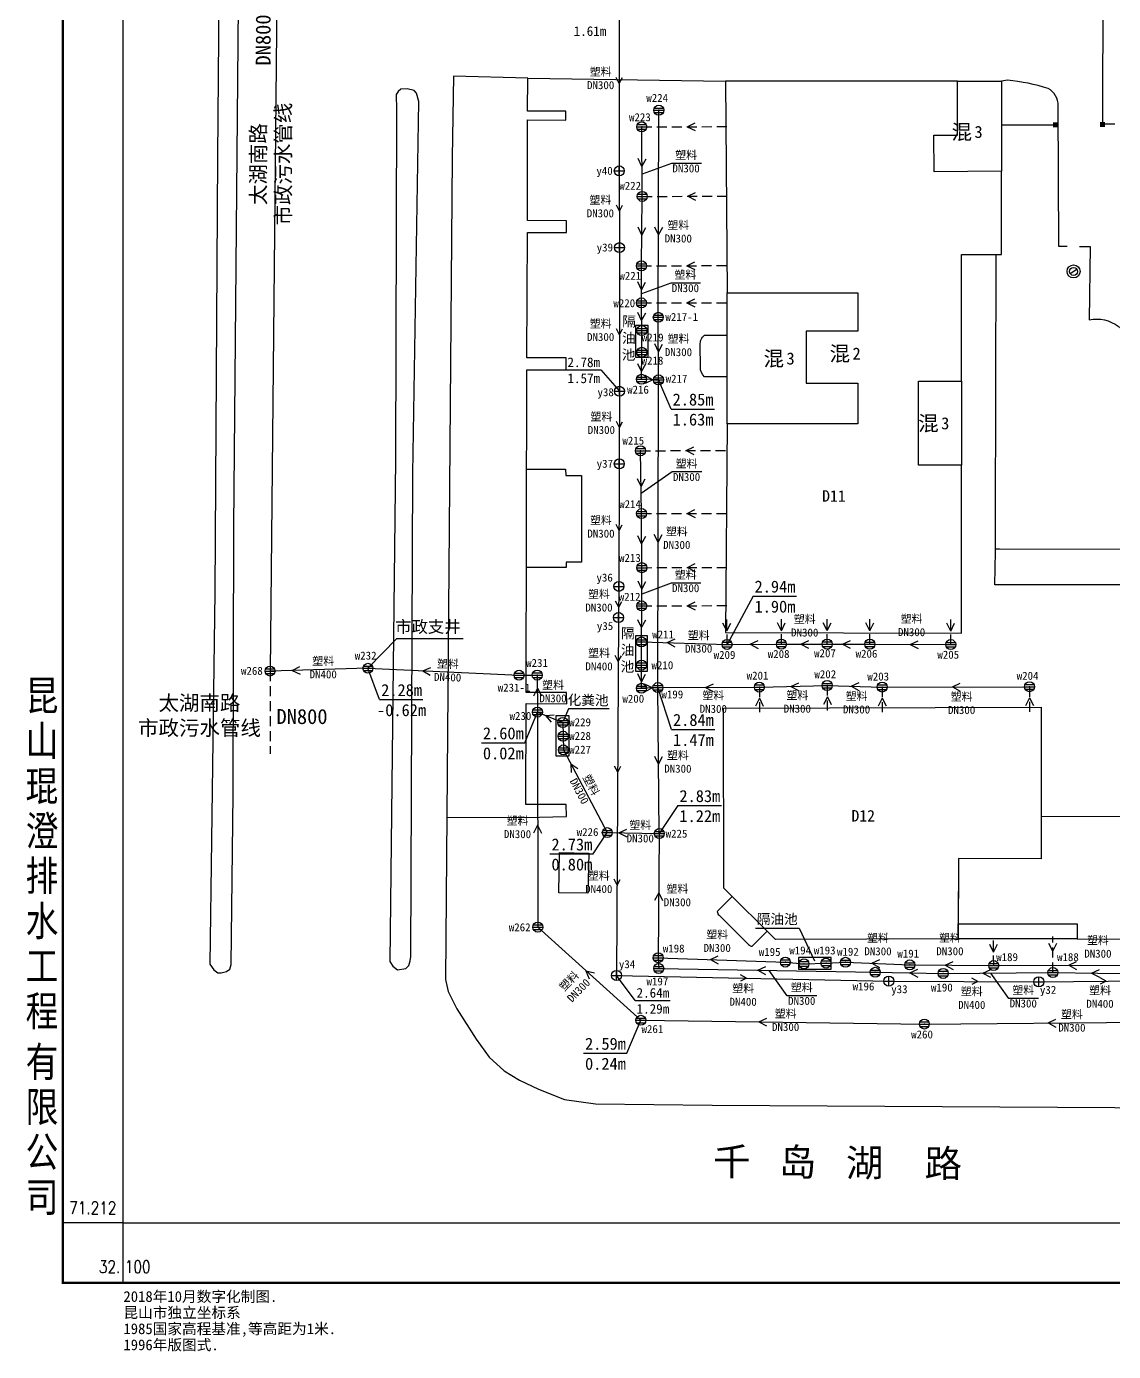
# Model space of a CAD drawing. Extents: x 32091 to 32397, y 71199 to 71502.
# Drawn here: x 32090.6 to 32199.2, y 71198.9 to 71331.3 of the extents above; entities that cross this region are included whole.
import ezdxf
from ezdxf.enums import TextEntityAlignment as Align

# ---------------------------------------------------------------- set-up
doc = ezdxf.new("R2010")
doc.units = 0
doc.header["$LTSCALE"] = 0.5
doc.header["$PDSIZE"] = 0.2
doc.linetypes.add('X5', pattern=[3, 2, -1])
doc.layers.get('0').update_dxf_attribs({"linetype": 'CONTINUOUS'})
for name, color, linetype in [('DX', 251, 'CONTINUOUS'), ('TK', 7, 'CONTINUOUS'), ('WS', 1, 'CONTINUOUS'), ('WSZDH', 246, 'CONTINUOUS'), ('WSZJ', 6, 'CONTINUOUS'), ('YS', 5, 'CONTINUOUS'), ('YSZDH', 160, 'CONTINUOUS'), ('YSZJ', 180, 'CONTINUOUS')]:
    doc.layers.add(name, color=color, linetype=linetype)
doc.styles.add('HZ', font='rs.shx', dxfattribs={"width": 0.8, "bigfont": 'hztxt.shx'})
doc.styles.add('宋体', font='')
doc.styles.add('等线体', font='')
doc.styles.get('宋体').set_extended_font_data('SimSun')
doc.styles.get('等线体').set_extended_font_data('SimHei')

# ---------------------------------------------------------------- blocks, each defined once
blk = doc.blocks.new('234021')
for p, q in [((-0.67, -0.44), (0.66, 0.43)), ((0.8, 0), (0.8, 0))]:
    blk.add_line(p, q)
for radius in [1.3, 0.8]:
    blk.add_circle((0, 0), radius)
blk = doc.blocks.new('238211')
at = {"const_width": 1}
blk.add_lwpolyline([(-0.5, 0), (0.5, 0)], dxfattribs=at)
blk = doc.blocks.new('544211')
for p, q in [((-1, 0), (1, 0)), ((-0.9, 0.43), (0.9, 0.43)), ((-0.88, -0.47), (0.88, -0.47))]:
    blk.add_line(p, q)
blk.add_circle((0, 0), 1)
blk = doc.blocks.new('544101')
for p, q in [((-1, 0), (1, 0)), ((0, -1), (0, 1))]:
    blk.add_line(p, q)
blk.add_circle((0, 0), 1)
blk = doc.blocks.new('新块')
at = {"layer": 'WS', "linetype": 'Continuous'}
for q in [(28733.01, 66304.67, 2.88), (28733, 66303.77, 2.88)]:
    blk.add_line((28732.11, 66304.24, 2.88), q, dxfattribs=at)
blk = doc.blocks.new('新块1')
at = {"layer": 'YS', "linetype": 'Continuous'}
for q in [(31357.87, 73630.72), (31358.74, 73630.74)]:
    blk.add_line((31358.33, 73629.91, 2.48), q, dxfattribs=at)

msp = doc.modelspace()

# ---------------------------------------------------------------- linework, layer by layer
at = {"layer": 'DX', "flags": 128}
for points in [[(32109.91, 71350.27), (32109.63, 71318.32), (32109.36, 71274.79), (32108.88, 71237.61), (32109.29, 71237.04), (32109.67, 71236.74), (32110, 71236.74), (32110.53, 71236.87), (32110.87, 71237.1), (32111.02, 71237.58), (32111.21, 71254.6), (32111.29, 71281.35), (32111.83, 71344.64)], [(32140.65, 71326.16), (32133.22, 71326.38), (32133.08, 71318.24), (32132.44, 71236.08), (32132.7, 71234.88), (32133.57, 71233.15), (32135.48, 71230.1), (32136.79, 71228.31), (32138.29, 71226.95), (32139.84, 71226.02), (32141.73, 71225.12)], [(32132.57, 71252.3), (32140.45, 71252.27), (32144.51, 71252.35), (32144.48, 71253.57), (32140.45, 71253.58), (32140.48, 71263.65), (32144.56, 71263.64), (32144.53, 71264.76), (32140.48, 71264.77), (32140.57, 71297.02), (32144.49, 71297.01), (32144.48, 71298.21), (32140.57, 71298.22), (32140.61, 71310.74), (32144.54, 71310.73), (32144.54, 71311.92), (32140.61, 71311.93), (32140.64, 71322), (32144.46, 71321.99), (32144.46, 71322.88), (32140.64, 71322.89), (32140.65, 71326.16)], [(32140.65, 71326.16), (32160.42, 71325.87)], [(32187.99, 71321.51), (32193.4, 71321.52)], [(32199.32, 71321.56), (32198.33, 71321.56)], [(32214.39, 71284), (32210.41, 71283.97), (32209.54, 71283.97), (32209.54, 71282.71), (32209.53, 71280.05), (32209.53, 71279.03), (32207.29, 71279.04), (32187.79, 71279.1), (32187.4, 71279.1), (32187.4, 71281.5), (32187.46, 71308.54)], [(32140.54, 71287.08), (32144.44, 71287.07), (32144.45, 71286.47), (32146.03, 71286.45), (32146.03, 71277.8), (32144.48, 71277.8), (32144.49, 71277.25), (32140.5, 71277.27)], [(32214.23, 71283.99), (32214.33, 71275.52), (32187.35, 71275.53), (32187.4, 71278.85), (32187.4, 71279.1)]]:
    msp.add_lwpolyline(points, dxfattribs=at)
at = {"layer": 'DX', "elevation": 2.95, "flags": 128}
msp.add_lwpolyline([(32172.99, 71335.75), (32178.09, 71335.75), (32198.12, 71335.75), (32198.09, 71321.55)], dxfattribs=at)
at = {"layer": 'DX', "flags": 128}
for points, elevation in [([(32160.42, 71270.75), (32160.42, 71270.75), (32160.42, 71270.75), (32183.99, 71270.69), (32183.99, 71287.47), (32179.69, 71287.47), (32179.69, 71295.87), (32183.99, 71295.87), (32183.99, 71308.54), (32187.99, 71308.54), (32187.99, 71316.87), (32181.27, 71316.82), (32181.27, 71316.82), (32181.27, 71316.82), (32181.27, 71316.82), (32181.27, 71316.82), (32181.24, 71320.47), (32183.59, 71320.47), (32183.59, 71325.87), (32160.42, 71325.87), (32160.42, 71325.87), (32160.42, 71325.87), (32160.42, 71325.87), (32160.42, 71325.87), (32160.59, 71304.72), (32173.64, 71304.72), (32173.64, 71300.87), (32168.49, 71300.87), (32168.49, 71295.67), (32173.64, 71295.67), (32173.64, 71291.62), (32160.59, 71291.62), (32160.42, 71270.75), (32160.42, 71270.75)], 3.23), ([(32183.59, 71325.87), (32187.99, 71325.87), (32187.99, 71316.87), (32181.27, 71316.82), (32181.27, 71316.82), (32181.27, 71316.82), (32181.27, 71316.82), (32181.27, 71316.82), (32181.24, 71320.47), (32183.59, 71320.47), (32183.59, 71325.87)], 9.13), ([(32160.59, 71304.72), (32173.64, 71304.72), (32173.64, 71300.87), (32168.49, 71300.87), (32168.49, 71295.67), (32173.64, 71295.67), (32173.64, 71291.62), (32160.59, 71291.62)], 9.13), ([(32179.69, 71295.87), (32183.99, 71295.87), (32183.99, 71287.47), (32179.69, 71287.47), (32179.69, 71295.87)], 9.13), ([(32143.83, 71248.75), (32146.75, 71248.69), (32146.64, 71244.69), (32143.76, 71244.75)], 6.97)]:
    msp.add_lwpolyline(points, close=True, dxfattribs=dict(at, elevation=elevation))
for points, elevation in [([(32194.56, 71309.36), (32193.72, 71309.35), (32193.67, 71323.42, 0.2673), (32192.68, 71325.14, 0.05326), (32188.61, 71325.96), (32187.99, 71325.87)], 2.95), ([(32161.08, 71244.37), (32159.59, 71242.88, 0.254282), (32159.78, 71242.51), (32162.72, 71239.56, 0.162017), (32163.08, 71239.4), (32164.57, 71240.9)], 5.97)]:
    msp.add_lwpolyline(points, format="xyb", dxfattribs=dict(at, elevation=elevation))
for points in [[(32127.54, 71323), (32127.42, 71288.06), (32126.85, 71237.88), (32127.17, 71237.39), (32127.64, 71237.05), (32128.46, 71237.18), (32128.75, 71237.46), (32128.9, 71237.93), (32128.95, 71238.36), (32129.15, 71286.66), (32129.75, 71323.85), (32129.53, 71324.66), (32129.31, 71324.94), (32128.6, 71325.1), (32127.98, 71325.06), (32127.69, 71324.83), (32127.49, 71324.54)], [(32160.26, 71245.19), (32160.21, 71263.19), (32191.95, 71263.28), (32191.96, 71248.13), (32183.7, 71248.17), (32183.67, 71240.12), (32165.42, 71240.06)], [(32191.98, 71252.34), (32191.96, 71248.13), (32183.7, 71248.17), (32183.68, 71241.62), (32195.57, 71241.65), (32195.57, 71240.15), (32220.75, 71240.08), (32220.75, 71240.08), (32220.75, 71240.08), (32220.75, 71240.08), (32220.75, 71240.08), (32220.71, 71252.43), (32216.36, 71252.41), (32216.38, 71248.33), (32207.93, 71248.31), (32207.91, 71252.41)], [(32183.67, 71240.12), (32183.68, 71241.62), (32195.57, 71241.65), (32195.57, 71240.15)]]:
    msp.add_lwpolyline(points, close=True, dxfattribs=at)
for points in [[(32195.79, 71309.36), (32196.85, 71309.36), (32196.77, 71302, -0.470955), (32201.02, 71298.73)], [(32160.59, 71296.32), (32158.33, 71296.32, -0.212945), (32157.9, 71297.3), (32157.89, 71299.49), (32157.89, 71299.49, -0.258868), (32158.33, 71300.49), (32160.59, 71300.49)], [(32141.73, 71225.12), (32144.33, 71224.08), (32147.42, 71223.64), (32159.08, 71223.52), (32216.58, 71223.19), (32238.81, 71222.58), (32266.53, 71222.63), (32266.53, 71222.63, 0.435911), (32279.88, 71234.71), (32279.83, 71256.55, 0.047267), (32278.93, 71259.04), (32277.64, 71261.48), (32276.35, 71264.34, -0.105031), (32276.02, 71265.81), (32276.04, 71268.46, -0.120783), (32276.83, 71271.47), (32278.26, 71274.32, 0.100707), (32279.01, 71277.22), (32279.02, 71281.78, 0.118294), (32278.17, 71284.98), (32277.55, 71287.26, -0.050529), (32277.17, 71292.65)]]:
    msp.add_lwpolyline(points, format="xyb", dxfattribs=at)
at = {"layer": 'TK', "linetype": 'Continuous'}
for q in [(32094.18, 71211.74), (32100.18, 71205.74)]:
    msp.add_line((32100.18, 71211.74), q, dxfattribs=at)
at = {"layer": 'TK', "linetype": 'Continuous', "const_width": 0.25, "flags": 128}
msp.add_lwpolyline([(32094.18, 71205.74), (32397.18, 71205.74), (32397.18, 71489.74), (32094.18, 71489.74)], close=True, dxfattribs=at)
at = {"layer": 'TK', "linetype": 'Continuous', "flags": 128}
msp.add_lwpolyline([(32100.18, 71211.74), (32391.18, 71211.74), (32391.18, 71483.74), (32100.18, 71483.74)], close=True, dxfattribs=at)
at = {"layer": 'WS', "linetype": 'Continuous'}
for p, q in [((32116.05, 71383.38), (32114.89, 71266.91)), ((32153.7, 71302.27, 2.85), (32153.75, 71322.97, 2.76)), ((32152.09, 71314.35, 2.75), (32152.04, 71321.31, 2.74)), ((32152.01, 71307.41, 2.82), (32152.09, 71314.35, 2.75)), ((32152.01, 71303.71, 2.82), (32152.01, 71307.41, 2.82)), ((32152.05, 71300.94, 2.81), (32152.01, 71303.71, 2.82)), ((32153.72, 71296.01, 2.85), (32153.7, 71302.27, 2.85)), ((32152.05, 71298.77, 2.81), (32152.05, 71300.94, 2.81)), ((32152.02, 71296.07, 2.82), (32152.05, 71298.77, 2.81)), ((32153.72, 71296.01, 2.85), (32152.02, 71296.07, 2.82)), ((32153.66, 71265.25, 2.84), (32153.72, 71296.01, 2.85)), ((32152.03, 71282.65, 2.82), (32151.92, 71288.93, 2.8)), ((32152.05, 71277.24, 2.83), (32152.03, 71282.65, 2.82)), ((32152.04, 71273.42, 2.82), (32152.05, 71277.24, 2.83)), ((32152.02, 71269.81, 2.83), (32152.04, 71273.42, 2.82)), ((32152.03, 71267.5, 2.82), (32152.02, 71269.81, 2.83)), ((32152.02, 71269.81, 2.83), (32160.57, 71269.57, 2.94)), ((32160.57, 71269.57, 2.94), (32166, 71269.59, 2.92)), ((32166, 71269.59, 2.92), (32170.58, 71269.6, 2.91)), ((32170.58, 71269.6, 2.91), (32174.84, 71269.59, 2.93)), ((32174.84, 71269.59, 2.93), (32182.93, 71269.55, 2.92)), ((32124.68, 71267.18, 2.6), (32114.89, 71266.91)), ((32124.68, 71267.18, 2.6), (32139.78, 71266.49, 2.65)), ((32152.01, 71265.18, 2.82), (32152.03, 71267.5, 2.82)), ((32139.78, 71266.49, 2.65), (32141.6, 71266.5, 2.59)), ((32141.6, 71266.5, 2.59), (32141.62, 71262.8, 2.6)), ((32153.66, 71265.25, 2.84), (32152.01, 71265.18, 2.82)), ((32153.66, 71265.25, 2.84), (32163.8, 71265.3, 2.91)), ((32153.8, 71250.66, 2.83), (32153.66, 71265.25, 2.84)), ((32163.8, 71265.3, 2.91), (32170.58, 71265.46, 2.91)), ((32170.58, 71265.46, 2.91), (32176.07, 71265.31, 2.92)), ((32176.07, 71265.31, 2.92), (32190.8, 71265.34, 2.91)), ((32141.62, 71262.8, 2.6), (32144.16, 71261.76, 2.64)), ((32141.62, 71262.8, 2.6), (32141.65, 71241.31, 2.48)), ((32144.16, 71261.76, 2.64), (32144.18, 71260.39, 2.64)), ((32144.18, 71260.39, 2.64), (32144.21, 71259.02, 2.64)), ((32144.21, 71259.02, 2.64), (32148.6, 71250.75, 2.73)), ((32148.6, 71250.75, 2.73), (32153.8, 71250.66, 2.83)), ((32153.8, 71250.66, 2.83), (32153.69, 71238.25, 2.76)), ((32141.65, 71241.31, 2.48), (32151.96, 71231.99, 2.59)), ((32153.69, 71238.25, 2.76), (32153.74, 71237.17, 2.75)), ((32153.69, 71238.25, 2.76), (32166.4, 71237.81, 2.88)), ((32153.74, 71237.17, 2.75), (32175.38, 71236.79, 2.86)), ((32166.4, 71237.81, 2.88), (32168.26, 71237.64, 2.88)), ((32168.26, 71237.64, 2.88), (32170.46, 71237.71, 2.87)), ((32170.46, 71237.71, 2.87), (32172.41, 71237.79, 2.88)), ((32172.41, 71237.79, 2.88), (32178.84, 71237.53, 2.87)), ((32175.38, 71236.79, 2.86), (32182.17, 71236.68, 2.85)), ((32178.84, 71237.53, 2.87), (32187.22, 71237.46, 2.86)), ((32182.17, 71236.68, 2.85), (32193.14, 71236.76, 2.85)), ((32187.22, 71237.46, 2.86), (32201.91, 71237.52, 2.86)), ((32193.14, 71236.76, 2.85), (32202.86, 71236.62, 2.83)), ((32151.96, 71231.99, 2.59), (32180.29, 71231.62, 2.85)), ((32180.29, 71231.62, 2.85), (32209.26, 71231.88, 2.83))]:
    msp.add_line(p, q, dxfattribs=at)
at = {"layer": 'WS', "linetype": 'X5'}
for p, q in [((32152.04, 71321.31, 2.74), (32160.69, 71321.33, 2.72)), ((32152.09, 71314.35, 2.75), (32160.74, 71314.38, 2.73)), ((32152.01, 71307.41, 2.82), (32160.66, 71307.44, 2.81)), ((32152.01, 71303.71, 2.82), (32160.66, 71303.73, 2.8)), ((32151.92, 71288.93, 2.8), (32160.57, 71288.95, 2.78)), ((32152.03, 71282.65, 2.82), (32160.68, 71282.67, 2.8)), ((32152.05, 71277.24, 2.83), (32160.7, 71277.26, 2.81)), ((32152.04, 71273.42, 2.82), (32160.69, 71273.45, 2.81)), ((32166, 71269.59, 2.92), (32166, 71272.33, 2.92)), ((32170.58, 71269.6, 2.91), (32170.57, 71272.34, 2.91)), ((32174.84, 71269.59, 2.93), (32174.83, 71272.33, 2.92)), ((32160.57, 71269.57, 2.94), (32160.56, 71272.3, 2.93)), ((32182.93, 71269.55, 2.92), (32182.93, 71272.29, 2.92)), ((32114.89, 71266.91), (32114.89, 71258.63)), ((32163.8, 71265.3, 2.91), (32163.81, 71262.56, 2.9)), ((32170.58, 71265.46, 2.91), (32170.59, 71262.73, 2.91)), ((32176.07, 71265.31, 2.92), (32176.08, 71262.57, 2.92)), ((32190.8, 71265.34, 2.91), (32190.8, 71262.61, 2.91)), ((32187.22, 71237.46, 2.86), (32187.21, 71240.2, 2.86)), ((32193.14, 71236.76, 2.85), (32193.13, 71240.36, 2.84))]:
    msp.add_line(p, q, dxfattribs=at)
at = {"layer": 'WS', "linetype": 'Continuous'}
msp.add_point((32114.89, 71266.91), dxfattribs=at)
at = {"layer": 'WSZDH', "linetype": 'Continuous'}
for p in [(32153.75, 71322.97), (32152.04, 71321.31), (32152.09, 71314.35), (32152.01, 71307.41), (32152.01, 71303.71), (32153.7, 71302.27), (32152.05, 71300.94), (32152.05, 71298.77), (32152.02, 71296.07), (32153.72, 71296.01), (32151.92, 71288.93), (32152.03, 71282.65), (32152.05, 71277.24), (32152.04, 71273.42), (32152.02, 71269.81), (32160.57, 71269.57), (32166, 71269.59), (32170.58, 71269.6), (32174.84, 71269.59), (32182.93, 71269.55), (32124.68, 71267.18), (32152.03, 71267.5), (32141.6, 71266.5), (32152.01, 71265.18), (32153.66, 71265.25), (32163.8, 71265.3), (32170.58, 71265.46), (32176.07, 71265.31), (32190.8, 71265.34), (32141.62, 71262.8), (32144.16, 71261.76), (32144.18, 71260.39), (32144.21, 71259.02), (32148.6, 71250.75), (32153.8, 71250.66), (32141.65, 71241.31), (32153.69, 71238.25), (32153.74, 71237.17), (32166.4, 71237.81), (32168.26, 71237.64), (32170.46, 71237.71), (32172.41, 71237.79), (32175.38, 71236.79), (32178.84, 71237.53), (32182.17, 71236.68), (32187.22, 71237.46), (32193.14, 71236.76), (32151.96, 71231.99), (32180.29, 71231.62)]:
    msp.add_point(p, dxfattribs=at)
at = {"layer": 'WSZJ', "linetype": 'Continuous'}
for p, q in [((32155.02, 71317.65, -0.08), (32152.07, 71316.57, 2.74)), ((32158, 71317.65, -0.08), (32155.02, 71317.65, -0.08)), ((32154.95, 71305.69, -0.01), (32152.01, 71304.6, 2.82)), ((32157.93, 71305.69, -0.01), (32154.95, 71305.69, -0.01)), ((32154.98, 71293.1), (32153.72, 71296.01, 2.85)), ((32154.98, 71293.1), (32159.31, 71293.1)), ((32155.08, 71286.81), (32151.99, 71284.65, 2.81)), ((32158.05, 71286.81), (32155.08, 71286.81)), ((32154.99, 71275.69), (32152.04, 71274.6, 2.82)), ((32157.96, 71275.69), (32154.99, 71275.69)), ((32163.17, 71274.4), (32160.57, 71269.57, 2.94)), ((32163.17, 71274.4), (32167.51, 71274.4)), ((32127.58, 71270.16), (32124.68, 71267.18, 2.6)), ((32127.58, 71270.16), (32134.19, 71270.16)), ((32125.84, 71264.05), (32124.68, 71267.18, 2.6)), ((32155.01, 71261.07), (32153.66, 71265.25, 2.84)), ((32125.84, 71264.05), (32130.18, 71264.05)), ((32144.73, 71263.13), (32144.18, 71261.9)), ((32148.8, 71263.13), (32144.73, 71263.13)), ((32140.36, 71259.72), (32141.62, 71262.8, 2.6)), ((32155.01, 71261.07), (32159.35, 71261.07)), ((32136.02, 71259.72), (32140.36, 71259.72)), ((32155.66, 71253.46), (32153.8, 71250.66, 2.83)), ((32155.66, 71253.46), (32160, 71253.46)), ((32147.2, 71248.62), (32148.6, 71250.75, 2.73)), ((32142.87, 71248.62), (32147.2, 71248.62)), ((32163.42, 71241.21), (32167.78, 71241.21)), ((32167.78, 71241.21), (32169.32, 71237.94)), ((32166.58, 71234.43), (32164.79, 71236.98, 2.81)), ((32188.72, 71234.17, 0.04), (32186.94, 71236.72, 2.85)), ((32169.56, 71234.43), (32166.58, 71234.43)), ((32191.7, 71234.17, 0.04), (32188.72, 71234.17, 0.04)), ((32150.56, 71228.7), (32151.96, 71231.99, 2.59)), ((32146.23, 71228.7), (32150.56, 71228.7))]:
    msp.add_line(p, q, dxfattribs=at)
at = {"layer": 'WSZJ', "linetype": 'Continuous', "flags": 128}
for points, elevation in [([(32151.41, 71301.44), (32151.41, 71298.29), (32152.68, 71298.29), (32152.68, 71301.44)], 2.81), ([(32151.41, 71270.41), (32151.41, 71266.88), (32152.63, 71266.88), (32152.63, 71270.41)], 2.83)]:
    msp.add_lwpolyline(points, close=True, dxfattribs=dict(at, elevation=elevation))
for points in [[(32143.47, 71262.44), (32143.47, 71258.42), (32144.79, 71258.42), (32144.79, 71262.44)], [(32167.72, 71238.27), (32167.72, 71237.1), (32170.97, 71237.1), (32170.97, 71238.27)]]:
    msp.add_lwpolyline(points, close=True, dxfattribs=at)
at = {"layer": 'YS', "linetype": 'Continuous'}
for p, q in [((32149.79, 71334.4, 2.68), (32149.8, 71316.9, 2.56)), ((32149.8, 71316.9, 2.56), (32149.81, 71309.23, 2.75)), ((32149.81, 71309.23, 2.75), (32149.81, 71294.87, 2.78)), ((32149.81, 71294.87, 2.78), (32149.8, 71287.62, 2.77)), ((32149.8, 71287.62, 2.77), (32149.76, 71275.37, 2.78)), ((32149.76, 71275.37, 2.78), (32149.72, 71272.25, 2.77)), ((32149.72, 71272.25, 2.77), (32149.52, 71236.48, 2.64)), ((32149.52, 71236.48, 2.64), (32176.74, 71235.91, 2.85)), ((32176.74, 71235.91, 2.85), (32191.73, 71235.84, 2.83)), ((32191.73, 71235.84, 2.83), (32204.2, 71235.97, 2.82))]:
    msp.add_line(p, q, dxfattribs=at)
at = {"layer": 'YSZDH', "linetype": 'Continuous'}
for p in [(32149.8, 71316.9), (32149.81, 71309.23), (32149.81, 71294.87), (32149.8, 71287.62), (32149.76, 71275.37), (32149.72, 71272.25), (32149.52, 71236.48), (32176.74, 71235.91), (32191.73, 71235.84)]:
    msp.add_point(p, dxfattribs=at)
at = {"layer": 'YSZJ', "linetype": 'Continuous'}
for p, q in [((32144.49, 71297.01), (32147.96, 71297.01)), ((32147.96, 71297.01), (32149.81, 71294.87, 2.78)), ((32151.4, 71233.98), (32149.52, 71236.48, 2.64)), ((32151.4, 71233.98), (32154.87, 71233.98))]:
    msp.add_line(p, q, dxfattribs=at)

# ---------------------------------------------------------------- block references
at = {"layer": 'DX', "xscale": 0.5000000000001775, "yscale": 0.5000000000001775, "zscale": 0.5000000000001775, "rotation": 180.1866305433388}
for p in [(32193.4, 71321.52), (32198.08, 71321.55)]:
    msp.add_blockref('238211', p, dxfattribs=at)
at = {"layer": 'DX', "xscale": 0.5, "yscale": 0.5}
msp.add_blockref('234021', (32195.2, 71306.85, 0.29), dxfattribs=at)
at = {"layer": 'WS', "linetype": 'Continuous', "xscale": 0.5, "yscale": 0.5}
for p in [(32153.75, 71322.97, 2.76), (32152.04, 71321.31, 2.74), (32152.09, 71314.35, 2.75), (32152.01, 71307.41, 2.82), (32152.01, 71303.71, 2.82), (32153.7, 71302.27, 2.85), (32152.05, 71300.94, 2.81), (32152.05, 71298.77, 2.81), (32152.02, 71296.07, 2.82), (32153.72, 71296.01, 2.85), (32151.92, 71288.93, 2.8), (32152.03, 71282.65, 2.82), (32152.05, 71277.24, 2.83), (32152.04, 71273.42, 2.82), (32152.02, 71269.81, 2.83), (32160.57, 71269.57, 2.94), (32166, 71269.59, 2.92), (32170.58, 71269.6, 2.91), (32174.84, 71269.59, 2.93), (32182.93, 71269.55, 2.92), (32114.89, 71266.91), (32124.68, 71267.18, 2.6), (32152.03, 71267.5, 2.82), (32139.78, 71266.49, 2.65), (32141.6, 71266.5, 2.59), (32153.66, 71265.25, 2.84), (32163.8, 71265.3, 2.91), (32170.58, 71265.46, 2.91), (32176.07, 71265.31, 2.92), (32190.8, 71265.34, 2.91), (32152.01, 71265.18, 2.82), (32141.62, 71262.8, 2.6), (32144.16, 71261.76, 2.64), (32144.18, 71260.39, 2.64), (32144.21, 71259.02, 2.64), (32148.6, 71250.75, 2.73), (32153.8, 71250.66, 2.83), (32141.65, 71241.31, 2.48), (32153.69, 71238.25, 2.76), (32166.4, 71237.81, 2.88), (32168.26, 71237.64, 2.88), (32170.46, 71237.71, 2.87), (32172.41, 71237.79, 2.88), (32178.84, 71237.53, 2.87), (32187.22, 71237.46, 2.86), (32153.74, 71237.17, 2.75), (32175.38, 71236.79, 2.86), (32182.17, 71236.68, 2.85), (32193.14, 71236.76, 2.85), (32151.96, 71231.99, 2.59), (32180.29, 71231.62, 2.85)]:
    msp.add_blockref('544211', p, dxfattribs=at)
at = {"layer": 'WS', "linetype": 'Continuous', "zscale": 0.8721453023868264}
for p, xscale, yscale, rotation in [((8383.69, 12954.08, 0.22), 0.8721453022755048, 0.8721453023317736, 1.26788409599918), ((89633.51, 45476.11, 0.24), 0.8721453022661575, 0.8721453023180459, 89.22221606356152), ((8383.74, 12947.12, 0.23), 0.8721453022755048, 0.8721453023317736, 1.26788409599918), ((89633.49, 45469.25, 0.28), 0.8721453022661575, 0.8721453023180459, 89.22221606356152), ((89635.17, 45469.26, 0.31), 0.8721453022661575, 0.8721453023180459, 89.22221606356152), ((8383.66, 12940.18, 0.3), 0.8721453022755048, 0.8721453023317736, 1.26788409599918), ((89633.45, 45463.79, 0.31), 0.8721453022661575, 0.8721453023180459, 89.22221606356152), ((8383.66, 12936.48, 0.3), 0.8721453022755048, 0.8721453023317736, 1.26788409599918), ((89633.48, 45460.72, 0.31), 0.8721453022661575, 0.8721453023180459, 89.22221606356152), ((89635.16, 45457.59, 0.35), 0.8721453022661575, 0.8721453023180459, 89.22221606356152), ((89633.47, 45455.6, 0.31), 0.8721453022661575, 0.8721453023180423, 89.22221606356152), ((57837.64, 128847.69, 0.33), 0.8721453022711102, 0.8721453023235031, 179.3783778500782), ((8383.57, 12921.7, 0.28), 0.8721453022755048, 0.8721453023317736, 1.26788409599918), ((89633.42, 45444.11, 0.3), 0.8721453022661575, 0.8721453023180423, 89.22221606356152), ((8383.68, 12915.42, 0.3), 0.8721453022755048, 0.8721453023317736, 1.26788409599918), ((89633.48, 45438.39, 0.31), 0.8721453022661575, 0.8721453023180423, 89.22221606356152), ((90342.95, 47074.51, 0.34), 0.8721453022653576, 0.8721453023269916, 90.84280387732952), ((8383.7, 12910.01, 0.31), 0.8721453022755048, 0.8721453023317736, 1.26788409599918), ((89633.49, 45433.86, 0.32), 0.8721453022661575, 0.8721453023180423, 89.22221606356152), ((8383.69, 12906.19, 0.31), 0.8721453022755048, 0.8721453023317736, 1.26788409599918), ((89633.47, 45430.01, 0.32), 0.8721453022661575, 0.8721453023180423, 89.22221606356152), ((90527.8, 47498.01, 0.43), 0.8721453022771622, 0.872145302339348, 91.26788409551862), ((90533.24, 47498.03, 0.41), 0.8721453022771622, 0.872145302339348, 91.26788409551862), ((90537.82, 47498.04, 0.4), 0.8721453022771622, 0.872145302339348, 91.26788409551862), ((90542.08, 47498.03, 0.42), 0.8721453022771622, 0.872145302339348, 91.26788409551862), ((90550.17, 47498, 0.41), 0.8721453022771622, 0.872145302339348, 91.26788409551862), ((6612.79, 13654.62, 0.35), 0.8721453022686978, 0.8721453023175156, 359.5203332638134), ((6621.09, 13654.46, 0.42), 0.8721453022686978, 0.8721453023175156, 359.5203332638134), ((6626.14, 13654.47, 0.41), 0.8721453022686978, 0.8721453023175156, 359.5203332638134), ((6630.31, 13654.48, 0.41), 0.8721453022686978, 0.8721453023175156, 359.5203332638134), ((6637.08, 13654.45, 0.42), 0.8721453022686978, 0.8721453023175156, 359.5203332638134), ((8344.2, 12899.73, -1.92), 0.8721453022755048, 0.8721453023317736, 1.26788409599918), ((3734.7, 15003.41, 0.11), 0.8721453022754002, 0.8721453023316689, 356.649417185186), ((89633.46, 45424.59, 0.31), 0.8721453022661575, 0.8721453023180425, 89.22221606356152), ((6625.15, 13650.25, 0.4), 0.8721453022686978, 0.8721453023175159, 359.5203332638134), ((6631.18, 13650.27, 0.41), 0.8721453022686978, 0.8721453023175159, 359.5203332638134), ((6641.29, 13650.2, 0.41), 0.8721453022686978, 0.8721453023175159, 359.5203332638134), ((-26415.29, 94567.02, 0.08), 0.872145302270799, 0.8721453023325432, 271.7295604038216), ((55175.02, 129932.75, 0.32), 0.8721453022652271, 0.8721453023275483, 182.0032049669675), ((6616.62, 13650.15, 0.36), 0.8721453022686978, 0.8721453023175159, 359.5203332638134), ((-26203.44, 95037.09, 0.4), 0.8721453022898921, 0.8721453023317736, 271.2678840955002), ((-26196.65, 95037.25, 0.4), 0.8721453022898921, 0.8721453023317736, 271.2678840955002), ((-26191.17, 95037.1, 0.41), 0.8721453022898921, 0.8721453023317736, 271.2678840955002), ((-26176.44, 95037.13, 0.4), 0.8721453022898921, 0.8721453023317736, 271.2678840955002), ((-13211.17, 27502.47, 0.1), 0.8721453022657099, 0.8721453023271426, 337.4044001242424), ((-30490.76, 64282.37, 0.14), 0.8721453022634132, 0.8721453023263565, 299.7833165319481), ((90343, 47052.32, 0.33), 0.8721453022653576, 0.872145302326991, 90.84280387732952), ((-25834.7, 95962.42, 0.03), 0.8721453022594805, 0.8721453023284137, 270.3440004779206), ((7379.48, 13299.72, 0.24), 0.872145302263892, 0.8721453023314983, 0.2853320434944207), ((-25391.98, 96942.52, 0.29), 0.8721453022568492, 0.872145302328224, 269.365136660989), ((90554.46, 47465.9, 0.36), 0.8721453022771622, 0.872145302339348, 91.26788409551862), ((90560.38, 47466, 0.33), 0.8721453022771622, 0.872145302339348, 91.26788409551862), ((6381.72, 13727.87, 0.3), 0.8721453022634178, 0.8721453023214842, 359.2860471875907), ((6397.86, 13727.49, 0.37), 0.8721453022634178, 0.8721453023214842, 359.2860471875907), ((6405.2, 13727.3, 0.36), 0.8721453022634178, 0.8721453023214842, 359.2860471875907), ((-24567.66, 43752.53, 0.03), 0.8721453022581231, 0.8721453023294686, 319.2843373291593), ((6386.47, 13726.8, 0.29), 0.8721453022634178, 0.8721453023214842, 359.2860471875907), ((6401.67, 13726.54, 0.35), 0.8721453022634178, 0.8721453023214842, 359.2860471875907), ((6408.96, 13726.51, 0.34), 0.8721453022634178, 0.8721453023214842, 359.2860471875907), ((6417.54, 13727.29, 0.35), 0.8721453022634178, 0.8721453023214842, 359.2860471875907), ((6419.83, 13726.51, 0.33), 0.8721453022634178, 0.8721453023214842, 359.2860471875907), ((7152.58, 13384.39, 0.19), 0.8721453022616519, 0.8721453023301029, 0.0469628134394475), ((7181.48, 13384.28, 0.33), 0.8721453022616519, 0.8721453023301029, 0.0469628134394475)]:
    msp.add_blockref('新块', p, dxfattribs=dict(at, xscale=xscale, yscale=yscale, rotation=rotation))
at = {"layer": 'YS', "linetype": 'Continuous', "zscale": 0.7199999999999998}
for p, xscale, yscale, rotation in [((6949.29, 19507.36, 0.83), 0.7199999999699052, 0.7199999999699052, 357.1339343284623), ((6949.3, 19494.59, 0.87), 0.7199999999699052, 0.7199999999699052, 357.1339343284623), ((6949.3, 19482.24, 0.98), 0.7199999999699052, 0.7199999999699052, 357.1339343284623), ((6949.3, 19472.95, 0.99), 0.7199999999699052, 0.7199999999699052, 357.1339343284623), ((6949.27, 19462.65, 0.99), 0.7199999999699052, 0.7199999999699052, 357.1339343284623), ((6949.23, 19454.99, 0.98), 0.7199999999699052, 0.7199999999699052, 357.1339343284623), ((6949.19, 19449.56, 0.97), 0.7199999999699052, 0.7199999999699052, 357.1339343284623), ((6949.13, 19438.52, 0.93), 0.7199999999699052, 0.7199999999699052, 357.1339343284623), ((6949.07, 19427.21, 0.89), 0.7199999999699052, 0.7199999999699052, 357.1339343284623), ((84120.18, 46324.34, 0.95), 0.7199999999678773, 0.7199999999700268, 87.45265022706013), ((84143.29, 46324, 1.05), 0.7199999999678773, 0.7199999999700268, 87.45265022706013), ((84156.13, 46324.04, 1.04), 0.7199999999678773, 0.7199999999700268, 87.45265022706013)]:
    msp.add_blockref('新块1', p, dxfattribs=dict(at, xscale=xscale, yscale=yscale, rotation=rotation))
at = {"layer": 'YS', "linetype": 'Continuous', "xscale": 0.5, "yscale": 0.5}
for p in [(32149.8, 71316.9, 2.56), (32149.81, 71309.23, 2.75), (32149.81, 71294.87, 2.78), (32149.8, 71287.62, 2.77), (32149.76, 71275.37, 2.78), (32149.72, 71272.25, 2.77), (32149.52, 71236.48, 2.64), (32176.74, 71235.91, 2.85), (32191.73, 71235.84, 2.83)]:
    msp.add_blockref('544101', p, dxfattribs=at)

# ---------------------------------------------------------------- texts
at = {"layer": 'DX', "style": '宋体'}
for p in [(32185.05, 71320.8), (32166.26, 71298.15), (32172.86, 71298.64), (32181.72, 71291.67)]:
    msp.add_text('混', height=1.5, dxfattribs=at).set_placement(p, align=Align.MIDDLE_RIGHT)
for s, p in [('3', (32185.3, 71320.8)), ('2', (32173.11, 71298.64)), ('3', (32166.51, 71298.15)), ('3', (32181.97, 71291.67))]:
    msp.add_text(s, height=1.2, dxfattribs=at).set_placement(p, align=Align.MIDDLE_LEFT)
for s, p in [('D11', (32171.25, 71284.41)), ('D12', (32174.18, 71252.44))]:
    msp.add_text(s, height=1.15, dxfattribs=at).set_placement(p, align=Align.MIDDLE)
for s, p in [('千', (32161.05, 71217.88)), ('岛', (32167.62, 71217.81)), ('湖', (32174.33, 71217.75)), ('路', (32182.18, 71217.68))]:
    msp.add_text(s, height=2.75, dxfattribs=at).set_placement(p, align=Align.MIDDLE_CENTER)
at = {"layer": 'TK', "linetype": 'Continuous', "style": '等线体', "width": 0.8}
for s, p in [('昆', (32092.1, 71262.04)), ('山', (32092.1, 71257.54)), ('琨', (32092.1, 71253.03)), ('澄', (32092.1, 71248.53)), ('排', (32092.1, 71244.03)), ('水', (32092.1, 71239.52)), ('工', (32092.1, 71235.02)), ('程', (32092.1, 71230.52)), ('有', (32092.1, 71225.44)), ('限', (32092.1, 71220.94)), ('公', (32092.1, 71216.44)), ('司', (32092.1, 71211.93))]:
    msp.add_text(s, height=3, dxfattribs=at).set_placement(p, align=Align.BOTTOM_CENTER)
at = {"layer": 'TK', "linetype": 'Continuous', "style": 'HZ', "width": 0.8}
msp.add_text('71.212', height=1.25, dxfattribs=at).set_placement((32097.18, 71213.24), align=Align.MIDDLE)
msp.add_text('32.', height=1.25, dxfattribs=at).set_placement((32099.93, 71207.36), align=Align.MIDDLE_RIGHT)
msp.add_text('100', height=1.25, dxfattribs=at).set_placement((32100.38, 71207.36), align=Align.MIDDLE_LEFT)
at = {"layer": 'TK', "linetype": 'Continuous', "style": '宋体'}
for s, p in [('2018年10月数字化制图.', (32100.24, 71204.38)), ('昆山市独立坐标系', (32100.24, 71202.77)), ('1985国家高程基准,等高距为1米.', (32100.24, 71201.16)), ('1996年版图式.', (32100.24, 71199.55))]:
    msp.add_text(s, height=1.075, dxfattribs=at).set_placement(p, align=Align.MIDDLE_LEFT)
at = {"layer": 'WSZDH', "linetype": 'Continuous', "style": '宋体'}
for s, p in [('w224', (32152.5, 71323.8)), ('w223', (32150.77, 71321.87)), ('w222', (32149.8, 71315.02, 2.61)), ('w221', (32149.81, 71306.02, 2.76)), ('w220', (32149.21, 71303.28)), ('w217-1', (32154.41, 71301.9)), ('w219', (32152.05, 71299.85, 2.81)), ('w218', (32152.03, 71297.54, 2.81)), ('w217', (32154.43, 71295.73)), ('w216', (32150.58, 71294.64, 2.78)), ('w215', (32150.11, 71289.54)), ('w214', (32149.79, 71283.19, 2.78)), ('w213', (32149.77, 71277.82, 2.78)), ('w212', (32149.74, 71273.93, 2.77)), ('w211', (32153.09, 71270.16, 2.83)), ('w232', (32123.36, 71268.05)), ('w209', (32159.23, 71268.12)), ('w208', (32164.64, 71268.21)), ('w207', (32169.27, 71268.29)), ('w206', (32173.42, 71268.24)), ('w205', (32181.59, 71268.14)), ('w268', (32111.99, 71266.53)), ('w231', (32140.49, 71267.32)), ('w210', (32153.02, 71267.09)), ('w201', (32162.53, 71266.05)), ('w202', (32169.3, 71266.19)), ('w203', (32174.59, 71265.96)), ('w204', (32189.52, 71266.03)), ('w231-1', (32137.65, 71264.85)), ('w200', (32150.11, 71263.74)), ('w199', (32154.01, 71264.17, 2.11)), ('w230', (32138.83, 71262.02)), ('w229', (32144.79, 71261.39)), ('w228', (32144.79, 71260.02)), ('w227', (32144.79, 71258.65)), ('w226', (32145.54, 71250.41)), ('w225', (32154.43, 71250.25)), ('w262', (32138.76, 71240.89)), ('w198', (32154.15, 71238.77)), ('w195', (32163.74, 71238.43)), ('w194', (32166.79, 71238.58)), ('w193', (32169.24, 71238.58)), ('w192', (32171.56, 71238.45)), ('w191', (32177.59, 71238.26)), ('w189', (32187.47, 71237.91, 2.86)), ('w188', (32193.55, 71237.91)), ('w197', (32152.52, 71235.48)), ('w196', (32173.12, 71234.98)), ('w190', (32180.95, 71234.87)), ('w261', (32152.02, 71230.72)), ('w260', (32178.97, 71230.18, 2.85))]:
    msp.add_text(s, height=0.8, dxfattribs=at).set_placement(p)
at = {"layer": 'WSZJ', "linetype": 'Continuous', "attachment_point": 2, "style": '宋体'}
for s, insert, char_height, width, rotation in [('{\\fSimSun|b1|i0|c134|p2;DN800}', (32113.45, 71329.99, -2.55), 1.5, 5.4691, 90), ('{\\fSimSun|b1|i0|c134|p2;太湖南路\\P市政污水管线}', (32112.96, 71317.58, -2.55), 1.5, 16.08, 90), ('塑料\\PDN300', (32156.48, 71318.89, -3.01), 0.8, 5.0044, 359.8788), ('塑料\\PDN300', (32155.7, 71311.88, 2.93), 0.8, 5.0044, 359.8433), ('塑料\\PDN300', (32156.41, 71306.92, -2.94), 0.8, 5.0044, 359.8788), ('隔油池', (32150.78, 71302.36, 2.93), 1, 2.0179, 359.3817), ('塑料\\PDN300', (32155.72, 71300.52, 2.93), 0.8, 5.0044, 359.8433), ('塑料\\PDN300', (32156.53, 71288.04, -2.93), 0.8, 5.0044, 359.8788), ('塑料\\PDN300', (32155.55, 71281.25, 2.93), 0.8, 5.0044, 359.8433), ('塑料\\PDN300', (32156.44, 71276.93, -2.93), 0.8, 5.0044, 359.8788), ('塑料\\PDN300', (32168.34, 71272.49, 2.93), 0.8, 5.0044, 359.8433), ('塑料\\PDN300', (32179.02, 71272.53, 2.93), 0.8, 5.0044, 359.8433), ('隔油池', (32150.66, 71271.18, 2.93), 1, 2.0179, 359.3817), ('塑料\\PDN300', (32157.74, 71270.88, 2.93), 0.8, 5.0044, 359.8433), ('塑料\\PDN400', (32120.21, 71268.31, -5.66), 0.8, 5.0044, 359.9465), ('塑料\\PDN400', (32132.69, 71268.02), 0.8, 5.0044, 358.4654), ('塑料\\PDN300', (32143.18, 71265.91, -5.66), 0.8, 5.0044, 359.8788), ('化粪池', (32146.69, 71264.5, 5.57), 1, 5.3468, 359.3817), ('塑料\\PDN300', (32159.2, 71264.86, 2.87), 0.8, 5.0044, 359.8433), ('塑料\\PDN300', (32167.6, 71264.88, 2.93), 0.8, 5.0044, 359.8433), ('塑料\\PDN300', (32173.52, 71264.8, 2.93), 0.8, 5.0044, 359.8433), ('塑料\\PDN300', (32184.02, 71264.74, 2.93), 0.8, 5.0044, 359.8433), ('塑料\\PDN300', (32155.66, 71258.88, 2.93), 0.8, 5.0044, 359.8433), ('塑料\\PDN300', (32147.34, 71255.7, -2.99), 0.8, 5.0044, 297.8171), ('塑料\\PDN300', (32139.63, 71252.34, -5.66), 0.8, 5.0044, 359.8788), ('塑料\\PDN300', (32151.9, 71251.91, 2.93), 0.8, 5.0044, 359.8433), ('塑料\\PDN300', (32155.61, 71245.53, 2.93), 0.8, 5.0044, 359.8433), ('隔油池', (32165.59, 71242.62, 2.93), 1, 5.2681, 359.3817), ('塑料\\PDN300', (32159.59, 71240.96, -2.93), 0.8, 5.0044, 359.8788), ('塑料\\PDN300', (32175.66, 71240.62, -2.93), 0.8, 5.0044, 359.8788), ('塑料\\PDN300', (32182.85, 71240.63, -2.93), 0.8, 5.0044, 359.8788), ('塑料\\PDN300', (32197.64, 71240.39, -2.93), 0.8, 5.0044, 359.8788), ('塑料\\PDN300', (32144.49, 71236.2, -2.93), 0.8, 5.0044, 45.726), ('塑料\\PDN300', (32168.04, 71235.67, -2.93), 0.8, 5.0044, 359.8788), ('塑料\\PDN300', (32190.18, 71235.41, -2.89), 0.8, 5.0044, 359.8788), ('塑料\\PDN300', (32166.43, 71233.06, -2.93), 0.8, 5.0044, 359.8788), ('塑料\\PDN300', (32195.04, 71232.99, -2.93), 0.8, 5.0044, 359.8788)]:
    msp.add_mtext(s, dxfattribs=dict(at, insert=insert, char_height=char_height, width=width, rotation=rotation))
for s, insert, char_height, width in [('2.85m\\P1.63m', (32157.17, 71294.65), 1.2, 2.8261), ('2.94m\\P1.90m', (32165.36, 71275.95), 1.2, 2.8261), ('市政支井', (32130.67, 71271.94), 1.2, 8.0863), ('{\\fSimSun|b1|i0|c134|p2;太湖南路\\P市政污水管线}', (32107.84, 71264.47, -2.55), 1.5, 16.08), ('2.28m\\P-0.62m', (32128.04, 71265.6), 1.2, 2.8261), ('{\\fSimSun|b1|i0|c134|p2;DN800}', (32118.09, 71263.11, -2.55), 1.5, 5.4691), ('2.84m\\P1.47m', (32157.21, 71262.62), 1.2, 2.8261), ('2.60m\\P0.02m', (32138.21, 71261.28), 1.2, 2.8261), ('2.83m\\P1.22m', (32157.85, 71255.01), 1.2, 2.8261), ('2.73m\\P0.80m', (32145.06, 71250.17), 1.2, 2.8261), ('2.59m\\P0.24m', (32148.42, 71230.25), 1.2, 2.8261)]:
    msp.add_mtext(s, dxfattribs=dict(at, insert=insert, char_height=char_height, width=width))
at = {"layer": 'YSZDH', "linetype": 'Continuous', "style": '宋体'}
for s, p in [('y40', (32147.51, 71316.51)), ('y39', (32147.54, 71308.85)), ('y38', (32147.62, 71294.38)), ('y37', (32147.54, 71287.23)), ('y36', (32147.52, 71275.85)), ('y35', (32147.56, 71271.01)), ('y34', (32149.76, 71237.2)), ('y33', (32176.98, 71234.7)), ('y32', (32191.84, 71234.64))]:
    msp.add_text(s, height=0.8, dxfattribs=at).set_placement(p)
at = {"layer": 'YSZJ', "linetype": 'Continuous', "attachment_point": 2, "style": '宋体'}
for s, insert, char_height, width in [('2.72m\\P1.61m', (32146.87, 71332.96), 0.96, 2.2609), ('塑料\\PDN300', (32147.94, 71327.21, 5.33), 0.8, 5.0044), ('塑料\\PDN300', (32147.91, 71314.4, 5.33), 0.8, 5.0044), ('塑料\\PDN300', (32147.94, 71302.03, 5.33), 0.8, 5.0044), ('2.78m\\P1.57m', (32146.25, 71298.25), 0.96, 2.2609), ('塑料\\PDN300', (32148.01, 71292.74, 5.33), 0.8, 5.0044), ('塑料\\PDN300', (32147.97, 71282.38, 5.33), 0.8, 5.0044), ('塑料\\PDN300', (32147.77, 71274.99, 5.33), 0.8, 5.0044), ('塑料\\PDN400', (32147.78, 71269.11, 5.33), 0.8, 5.0044), ('塑料\\PDN400', (32147.75, 71246.85, 5.33), 0.8, 5.0044), ('塑料\\PDN400', (32162.18, 71235.58, 5.33), 0.8, 5.0044), ('塑料\\PDN400', (32185.03, 71235.27, 5.33), 0.8, 5.0044), ('塑料\\PDN400', (32197.85, 71235.38, 5.33), 0.8, 5.0044), ('2.64m\\P1.29m', (32153.16, 71235.22), 0.96, 2.2609)]:
    msp.add_mtext(s, dxfattribs=dict(at, insert=insert, char_height=char_height, width=width))

doc.saveas('drawing.dxf')
